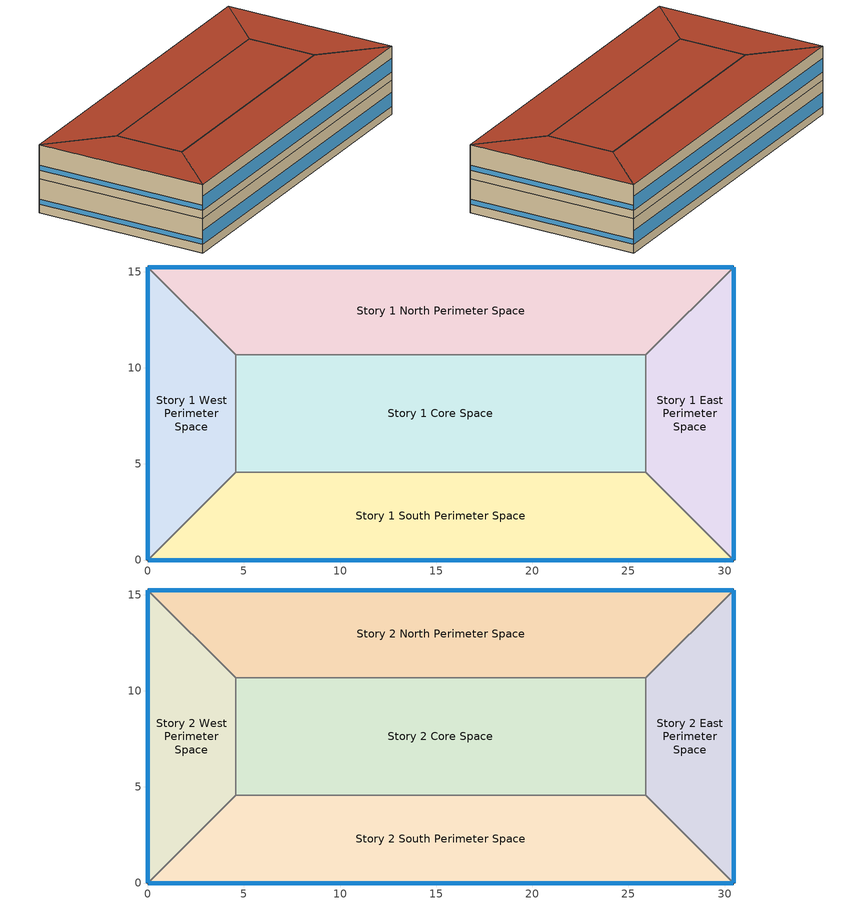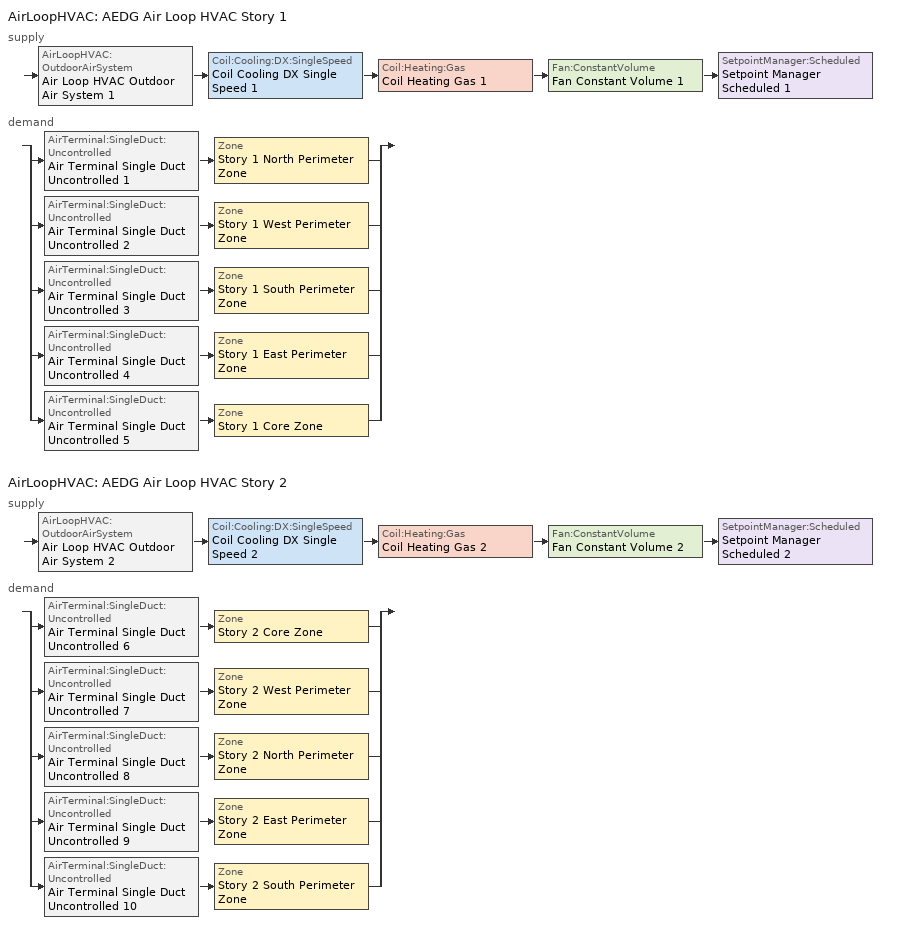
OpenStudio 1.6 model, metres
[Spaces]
Story 1 West Perimeter Space
 floor ground: 0,0 0,15.24 4.57,10.67 4.57,4.57 z0
 wall outside: 0,15.24 0,0 z0:3.05
 wall to Story 1 North Perimeter Space: 4.57,10.67 0,15.24 z0:3.05
 wall to Story 1 Core Space: 4.57,4.57 4.57,10.67 z0:3.05
 wall to Story 1 South Perimeter Space: 0,0 4.57,4.57 z0:3.05
 window: 0,15.21 0,0.03 z0.76:1.22
Story 1 North Perimeter Space
 floor ground: 0,15.24 30.48,15.24 25.91,10.67 4.57,10.67 z0
 wall outside: 30.48,15.24 0,15.24 z0:3.05
 wall to Story 1 East Perimeter Space: 25.91,10.67 30.48,15.24 z0:3.05
 wall to Story 1 Core Space: 4.57,10.67 25.91,10.67 z0:3.05
 window: 30.45,15.24 0.03,15.24 z0.76:1.98
Story 1 East Perimeter Space
 floor ground: 30.48,15.24 30.48,0 25.91,4.57 25.91,10.67 z0
 wall outside: 30.48,0 30.48,15.24 z0:3.05
 wall to Story 1 South Perimeter Space: 25.91,4.57 30.48,0 z0:3.05
 wall to Story 1 Core Space: 25.91,10.67 25.91,4.57 z0:3.05
 window: 30.48,0.03 30.48,15.21 z0.76:1.22
Story 1 South Perimeter Space
 floor ground: 30.48,0 0,0 4.57,4.57 25.91,4.57 z0
 wall outside: 0,0 30.48,0 z0:3.05
 wall to Story 1 Core Space: 25.91,4.57 4.57,4.57 z0:3.05
 window: 0.03,0 30.45,0 z0.76:1.98
Story 1 Core Space
 floor ground: 4.57,4.57 4.57,10.67 25.91,10.67 25.91,4.57 z0
Story 2 West Perimeter Space
 floor to Story 1 West Perimeter Space: 0,0 0,15.24 4.57,10.67 4.57,4.57 z3.05
 wall outside: 0,15.24 0,0 z3.05:6.1
 wall to Story 2 North Perimeter Space: 4.57,10.67 0,15.24 z3.05:6.1
 wall to Story 2 Core Space: 4.57,4.57 4.57,10.67 z3.05:6.1
 wall to Story 2 South Perimeter Space: 0,0 4.57,4.57 z3.05:6.1
 window: 0,15.21 0,0.03 z3.81:4.27
 roof outside: 4.57,4.57 4.57,10.67 0,15.24 0,0 z6.1
Story 2 North Perimeter Space
 floor to Story 1 North Perimeter Space: 0,15.24 30.48,15.24 25.91,10.67 4.57,10.67 z3.05
 wall outside: 30.48,15.24 0,15.24 z3.05:6.1
 wall to Story 2 East Perimeter Space: 25.91,10.67 30.48,15.24 z3.05:6.1
 wall to Story 2 Core Space: 4.57,10.67 25.91,10.67 z3.05:6.1
 window: 30.45,15.24 0.03,15.24 z3.81:5.03
 roof outside: 4.57,10.67 25.91,10.67 30.48,15.24 0,15.24 z6.1
Story 2 East Perimeter Space
 floor to Story 1 East Perimeter Space: 30.48,15.24 30.48,0 25.91,4.57 25.91,10.67 z3.05
 wall outside: 30.48,0 30.48,15.24 z3.05:6.1
 wall to Story 2 South Perimeter Space: 25.91,4.57 30.48,0 z3.05:6.1
 wall to Story 2 Core Space: 25.91,10.67 25.91,4.57 z3.05:6.1
 window: 30.48,0.03 30.48,15.21 z3.81:4.27
 roof outside: 25.91,10.67 25.91,4.57 30.48,0 30.48,15.24 z6.1
Story 2 South Perimeter Space
 floor to Story 1 South Perimeter Space: 30.48,0 0,0 4.57,4.57 25.91,4.57 z3.05
 wall outside: 0,0 30.48,0 z3.05:6.1
 wall to Story 2 Core Space: 25.91,4.57 4.57,4.57 z3.05:6.1
 window: 0.03,0 30.45,0 z3.81:5.03
 roof outside: 25.91,4.57 4.57,4.57 0,0 30.48,0 z6.1
Story 2 Core Space
 floor to Story 1 Core Space: 4.57,4.57 4.57,10.67 25.91,10.67 25.91,4.57 z3.05
 roof outside: 25.91,4.57 25.91,10.67 4.57,10.67 4.57,4.57 z6.1
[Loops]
AirLoopHVAC 'AEDG Air Loop HVAC Story 1'
 supply: AirLoopHVAC:OutdoorAirSystem 'Air Loop HVAC Outdoor Air System 1' > Coil:Cooling:DX:SingleSpeed 'Coil Cooling DX Single Speed 1' > Coil:Heating:Gas 'Coil Heating Gas 1' > Fan:ConstantVolume 'Fan Constant Volume 1' > SetpointManager:Scheduled 'Setpoint Manager Scheduled 1'
 demand: split
  | AirTerminal:SingleDuct:Uncontrolled 'Air Terminal Single Duct Uncontrolled 1' > Zone 'Story 1 North Perimeter Zone'
  | AirTerminal:SingleDuct:Uncontrolled 'Air Terminal Single Duct Uncontrolled 2' > Zone 'Story 1 West Perimeter Zone'
  | AirTerminal:SingleDuct:Uncontrolled 'Air Terminal Single Duct Uncontrolled 3' > Zone 'Story 1 South Perimeter Zone'
  | AirTerminal:SingleDuct:Uncontrolled 'Air Terminal Single Duct Uncontrolled 4' > Zone 'Story 1 East Perimeter Zone'
  | AirTerminal:SingleDuct:Uncontrolled 'Air Terminal Single Duct Uncontrolled 5' > Zone 'Story 1 Core Zone'
AirLoopHVAC 'AEDG Air Loop HVAC Story 2'
 supply: AirLoopHVAC:OutdoorAirSystem 'Air Loop HVAC Outdoor Air System 2' > Coil:Cooling:DX:SingleSpeed 'Coil Cooling DX Single Speed 2' > Coil:Heating:Gas 'Coil Heating Gas 2' > Fan:ConstantVolume 'Fan Constant Volume 2' > SetpointManager:Scheduled 'Setpoint Manager Scheduled 2'
 demand: split
  | AirTerminal:SingleDuct:Uncontrolled 'Air Terminal Single Duct Uncontrolled 6' > Zone 'Story 2 Core Zone'
  | AirTerminal:SingleDuct:Uncontrolled 'Air Terminal Single Duct Uncontrolled 7' > Zone 'Story 2 West Perimeter Zone'
  | AirTerminal:SingleDuct:Uncontrolled 'Air Terminal Single Duct Uncontrolled 8' > Zone 'Story 2 North Perimeter Zone'
  | AirTerminal:SingleDuct:Uncontrolled 'Air Terminal Single Duct Uncontrolled 9' > Zone 'Story 2 East Perimeter Zone'
  | AirTerminal:SingleDuct:Uncontrolled 'Air Terminal Single Duct Uncontrolled 10' > Zone 'Story 2 South Perimeter Zone'
[ClimateZones]
Climate Zone Institution Name 1=ASHRAE; Climate Zone Document Name 1=ANSI/ASHRAE Standard 169; Climate Zone Document Year 1=2006; Climate Zone Institution Name 2=CEC; Climate Zone Document Name 2=California Climate Zone Descriptions; Climate Zone Document Year 2=1995
[Building]
Building 1: Space Type=DOE Ref 2004 - Office - OpenOffice; Default Construction Set=DOE Ref 2004 - CZ5 - Office
[Site]
Denver Intl Ap_CO_USA: Latitude {deg}=39.83; Longitude {deg}=-104.65; Time Zone {hr}=-7; Elevation {m}=1650
[Site:WaterMainsTemperature]
Calculation Method=Correlation; Annual Average Outdoor Air Temperature {C}=10.8; Maximum Difference In Monthly Average Outdoor Air Temperatures {deltaC}=23.2
[SizingPeriod:DesignDay] Barometric Pressure {Pa}=83011; Sky Clearness=0; Rain Indicator=0; Snow Indicator=0; Day of Month=21; Daylight Saving Time Indicator=0; Humidity Indicating Type=Wetbulb; Dry-Bulb Temperature Range Modifier Type=DefaultMultipliers
Name | Maximum Dry-Bulb Temperature {C} | Daily Dry-Bulb Temperature Range {deltaC} | Humidity Indicating Conditions at Maximum Dry-Bulb {BasedOnField A3} | Wind Speed {m/s} | Wind Direction {deg} | Month | Day Type | Solar Model Indicator | ASHRAE Taub | ASHRAE Taud
Denver Intl Ap Ann Clg .4% Condns DB=>MWB | 34.6 | 15.2 | 15.7 | 4.2 | 80 | 7 | SummerDesignDay | ASHRAETau | 0.424 | 2.012
Denver Intl Ap Ann Clg .4% Condns WB=>MDB | 27.3 | 15.2 | 18.3 | 4.2 | 80 | 7 | SummerDesignDay | ASHRAETau | 0.424 | 2.012
Denver Intl Ap Ann Htg 99.6% Condns DB | -17.4 | 0 | -17.4 | 3.3 | 160 | 12 | WinterDesignDay | ASHRAEClearSky
[DefaultConstructionSet]
DOE Ref 2004 - CZ5 - Office: Default Exterior Surface Constructions=Default Surface Constructions 1; Default Interior Surface Constructions=Default Surface Constructions 2; Default Ground Contact Surface Constructions=Default Surface Constructions 3; Default Exterior SubSurface Constructions=Default Sub Surface Constructions 1; Default Interior SubSurface Constructions=Default Sub Surface Constructions 2; Interior Partition Construction=Interior Partition
[DefaultSurfaceConstructions]
Name | Floor Construction | Wall Construction | Roof Ceiling Construction
Default Surface Constructions 1 | ExtSlabCarpet 4in ClimateZone 1-8 | ASHRAE 90.1-2004 ExtWall Mass ClimateZone 5 | ASHRAE 90.1-2004 ExtRoof IEAD ClimateZone 5-6
Default Surface Constructions 2 | Interior Floor | Interior Wall | Interior Ceiling
Default Surface Constructions 3 | ExtSlabCarpet 4in ClimateZone 1-8 | ExtSlabCarpet 4in ClimateZone 1-8 | ExtSlabCarpet 4in ClimateZone 1-8
[Construction]
ExtSlabCarpet 4in ClimateZone 1-8: MAT-CC05 4 HW CONCRETE, CP02 CARPET PAD
ASHRAE 90.1-2004 ExtWall Mass ClimateZone 5: 1IN Stucco, 8IN CONCRETE HW RefBldg, Mass NonRes Wall Insulation-1.43, 1/2IN Gypsum
ASHRAE 90.1-2004 ExtRoof IEAD ClimateZone 5-6: Roof Membrane, IEAD NonRes Roof Insulation-2.85, Metal Decking
Interior Floor: F16 Acoustic tile, F05 Ceiling air space resistance, M11 100mm lightweight concrete
Interior Wall: G01a 19mm gypsum board, F04 Wall air space resistance, G01a 19mm gypsum board
Interior Ceiling: M11 100mm lightweight concrete, F05 Ceiling air space resistance, F16 Acoustic tile
ASHRAE 90.1-2004 ExtWindow ClimateZone 4-6: Fixed Window 3.24/0.39/0.31
Exterior Door: F08 Metal surface, I01 25mm insulation board
Interior Window: Clear 3mm
Interior Door; Interior Partition: G05 25mm wood
[Material] Thermal Absorptance=0.9
Name | Roughness | Thickness {m} | Conductivity {W/m-K} | Density {kg/m3} | Specific Heat {J/kg-K} | Solar Absorptance | Visible Absorptance
MAT-CC05 4 HW CONCRETE | Rough | 0.1016 | 1.311 | 2240 | 836.8 | 0.85 | 0.85
1IN Stucco | Smooth | 0.0253 | 0.6918 | 1858 | 837 | 0.92 | 0.92
8IN CONCRETE HW RefBldg | Rough | 0.2032 | 1.311 | 2240 | 836.8 | 0.7 | 0.7
Mass NonRes Wall Insulation-1.43 | MediumRough | 0.0495495 | 0.049 | 265 | 836.8 | 0.7 | 0.7
1/2IN Gypsum | Smooth | 0.0127 | 0.16 | 784.9 | 830 | 0.4 | 0.4
Roof Membrane | VeryRough | 0.0095 | 0.16 | 1121.29 | 1460 | 0.7 | 0.7
IEAD NonRes Roof Insulation-2.85 | MediumRough | 0.127339 | 0.049 | 265 | 836.8 | 0.7 | 0.7
Metal Decking | MediumSmooth | 0.0015 | 45.006 | 7680 | 418.4 | 0.6 | 0.6
F16 Acoustic tile | MediumSmooth | 0.0191 | 0.06 | 368 | 590 | 0.3 | 0.3
M11 100mm lightweight concrete | MediumRough | 0.1016 | 0.53 | 1280 | 840 | 0.5 | 0.5
G01a 19mm gypsum board | MediumSmooth | 0.019 | 0.16 | 800 | 1090 | 0.4 | 0.4
F08 Metal surface | Smooth | 0.0008 | 45.28 | 7824 | 500 | 0.7 | 0.7
I01 25mm insulation board | MediumRough | 0.0254 | 0.03 | 43 | 1210 | 0.6 | 0.6
G05 25mm wood | MediumSmooth | 0.0254 | 0.15 | 608 | 1630 | 0.5 | 0.5
[Material:NoMass]
CP02 CARPET PAD: Roughness=Smooth; Thermal Resistance {m2-K/W}=0.1; Thermal Absorptance=0.9; Solar Absorptance=0.8; Visible Absorptance=0.8
[Material:AirGap]
Name | Thermal Resistance {m2-K/W}
F05 Ceiling air space resistance | 0.18
F04 Wall air space resistance | 0.15
[DefaultSubSurfaceConstructions]
Name | Fixed Window Construction | Operable Window Construction | Door Construction | Tubular Daylight Dome Construction | Tubular Daylight Diffuser Construction
Default Sub Surface Constructions 1 | ASHRAE 90.1-2004 ExtWindow ClimateZone 4-6 | ASHRAE 90.1-2004 ExtWindow ClimateZone 4-6 | Exterior Door | Interior Window | Interior Window
Default Sub Surface Constructions 2 | Interior Window | Interior Window | Interior Door
[WindowMaterial:SimpleGlazingSystem]
Fixed Window 3.24/0.39/0.31: U-Factor {W/m2-K}=3.23646; Solar Heat Gain Coefficient=0.39; Visible Transmittance=0.31
[WindowMaterial:Glazing]
Clear 3mm: Optical Data Type=SpectralAverage; Thickness {m}=0.003; Solar Transmittance at Normal Incidence=0.837; Front Side Solar Reflectance at Normal Incidence=0.075; Back Side Solar Reflectance at Normal Incidence=0; Visible Transmittance at Normal Incidence=0.898; Front Side Visible Reflectance at Normal Incidence=0.081; Back Side Visible Reflectance at Normal Incidence=0; Infrared Transmittance at Normal Incidence=0; Front Side Infrared Hemispherical Emissivity=0.84; Back Side Infrared Hemispherical Emissivity=0.84; Conductivity {W/m-K}=0.9; Dirt Correction Factor for Solar and Visible Transmittance=1; Solar Diffusing=No
[SpaceType]
DOE Ref 2004 - Office - OpenOffice: Default Schedule Set=DOE Ref 2004 - Office - OpenOffice Schedule Set; Design Specification Outdoor Air Object=DOE Ref 2004 - Office - OpenOffice Ventilation; Standards Building Type=Office; Standards Space Type=OpenOffice
[DefaultScheduleSet]
DOE Ref 2004 - Office - OpenOffice Schedule Set: Number of People Schedule=Office Work Occ; People Activity Level Schedule=Office Activity; Lighting Schedule=Office Bldg Light; Electric Equipment Schedule=Office Bldg Equip; Infiltration Schedule=Office Infil Quarter On
[Lights:Definition]
DOE Ref 2004 - Office - OpenOffice Lights Definition: Design Level Calculation Method=Watts/Area; Watts per Space Floor Area {W/m2}=11.8403
[Lights]
DOE Ref 2004 - Office - OpenOffice Lights: Lights Definition=DOE Ref 2004 - Office - OpenOffice Lights Definition; Space or SpaceType=DOE Ref 2004 - Office - OpenOffice
[DesignSpecification:OutdoorAir]
DOE Ref 2004 - Office - OpenOffice Ventilation: Outdoor Air Method=Sum; Outdoor Air Flow per Person {m3/s-person}=0.00943895
[People:Definition]
DOE Ref 2004 - Office - OpenOffice People Definition: Number of People Calculation Method=People/Area; People per Space Floor Area {person/m2}=0.0565105; Fraction Radiant=0.3
[People]
DOE Ref 2004 - Office - OpenOffice People: People Definition=DOE Ref 2004 - Office - OpenOffice People Definition; Space or SpaceType=DOE Ref 2004 - Office - OpenOffice
[SpaceInfiltration:DesignFlowRate]
DOE Ref 2004 - Office - OpenOffice Infiltration: Space or SpaceType=DOE Ref 2004 - Office - OpenOffice; Design Flow Rate Calculation Method=Flow/ExteriorArea; Flow per Exterior Surface Area {m3/s-m2}=0.00030226
[ElectricEquipment:Definition]
DOE Ref 2004 - Office - OpenOffice Electric Equipment Definition: Design Level Calculation Method=Watts/Area; Watts per Space Floor Area {W/m2}=10.3334
[ElectricEquipment]
DOE Ref 2004 - Office - OpenOffice Electric Equipment: Electric Equipment Definition=DOE Ref 2004 - Office - OpenOffice Electric Equipment Definition; Space or SpaceType=DOE Ref 2004 - Office - OpenOffice
[ThermostatSetpoint:DualSetpoint]
DOE Ref 2004 - Office - Elec/MechRoom Thermostat: Heating Setpoint Temperature Schedule=Medium Office HtgSetp; Cooling Setpoint Temperature Schedule=Medium Office ClgSetp
[BuildingStory] Nominal Floor to Floor Height {m}=3.048
Name | Nominal Z Coordinate {m}
Story 1 | 0
Story 2 | 3.048
[Space]
Name | Building Story | Thermal Zone
Story 1 West Perimeter Space | Story 1 | Story 1 West Perimeter Zone
Story 1 North Perimeter Space | Story 1 | Story 1 North Perimeter Zone
Story 1 East Perimeter Space | Story 1 | Story 1 East Perimeter Zone
Story 1 South Perimeter Space | Story 1 | Story 1 South Perimeter Zone
Story 1 Core Space | Story 1 | Story 1 Core Zone
Story 2 West Perimeter Space | Story 2 | Story 2 West Perimeter Zone
Story 2 North Perimeter Space | Story 2 | Story 2 North Perimeter Zone
Story 2 East Perimeter Space | Story 2 | Story 2 East Perimeter Zone
Story 2 South Perimeter Space | Story 2 | Story 2 South Perimeter Zone
Story 2 Core Space | Story 2 | Story 2 Core Zone
[ThermalZone] Thermostat=DOE Ref 2004 - Office - Elec/MechRoom Thermostat; Use Ideal Air Loads=No
Story 1 South Perimeter Zone; Story 2 East Perimeter Zone; Story 1 East Perimeter Zone; Story 1 North Perimeter Zone; Story 2 North Perimeter Zone; Story 1 Core Zone; Story 2 West Perimeter Zone; Story 1 West Perimeter Zone; Story 2 Core Zone; Story 2 South Perimeter Zone
[Sizing:Zone] Zone Cooling Design Supply Air Temperature {C}=14; Zone Heating Design Supply Air Temperature {C}=40; Zone Cooling Design Supply Air Humidity Ratio {kg-H2O/kg-air}=0.0085; Zone Heating Design Supply Air Humidity Ratio {kg-H2O/kg-air}=0.008; Cooling Design Air Flow Method=DesignDay; Heating Design Air Flow Method=DesignDay
Story 1 South Perimeter Zone; Story 2 East Perimeter Zone; Story 1 East Perimeter Zone; Story 1 North Perimeter Zone; Story 2 North Perimeter Zone; Story 1 Core Zone; Story 2 West Perimeter Zone; Story 1 West Perimeter Zone; Story 2 Core Zone; Story 2 South Perimeter Zone
[Zone equipment]
Story 1 South Perimeter Zone: Air Terminal Single Duct Uncontrolled 3, Zone HVAC Packaged Terminal Heat Pump 9
Story 2 East Perimeter Zone: Air Terminal Single Duct Uncontrolled 9, Zone HVAC Packaged Terminal Heat Pump 8
Story 1 East Perimeter Zone: Air Terminal Single Duct Uncontrolled 4, Zone HVAC Packaged Terminal Heat Pump 7
Story 1 North Perimeter Zone: Air Terminal Single Duct Uncontrolled 1, Zone HVAC Packaged Terminal Heat Pump 5
Story 2 North Perimeter Zone: Air Terminal Single Duct Uncontrolled 8, Zone HVAC Packaged Terminal Heat Pump 10
Story 1 Core Zone: Air Terminal Single Duct Uncontrolled 5, Zone HVAC Packaged Terminal Heat Pump 3
Story 2 West Perimeter Zone: Air Terminal Single Duct Uncontrolled 7, Zone HVAC Packaged Terminal Heat Pump 6
Story 1 West Perimeter Zone: Air Terminal Single Duct Uncontrolled 2, Zone HVAC Packaged Terminal Heat Pump 2
Story 2 Core Zone: Air Terminal Single Duct Uncontrolled 6, Zone HVAC Packaged Terminal Heat Pump 1
Story 2 South Perimeter Zone: Air Terminal Single Duct Uncontrolled 10, Zone HVAC Packaged Terminal Heat Pump 4
[AirLoopHVAC] Design Supply Air Flow Rate {m3/s}=AutoSize
AEDG Air Loop HVAC Story 1; AEDG Air Loop HVAC Story 2
[AvailabilityManager:Scheduled] Schedule=AEDG Office Ventilation Schedule
Availability Manager Scheduled 1; Availability Manager Scheduled 2
[Sizing:System] Type of Load to Size On=VentilationRequirement; Design Outdoor Air Flow Rate {m3/s}=Autosize; Minimum System Air Flow Ratio=1; Preheat Design Temperature {C}=7; Preheat Design Humidity Ratio {kg-H2O/kg-Air}=0.008; Precool Design Temperature {C}=12.8; Precool Design Humidity Ratio {kg-H2O/kg-Air}=0.008; Central Cooling Design Supply Air Temperature {C}=12.8; Central Heating Design Supply Air Temperature {C}=40; Sizing Option=NonCoincident; 100% Outdoor Air in Cooling=Yes; 100% Outdoor Air in Heating=Yes; Central Cooling Design Supply Air Humidity Ratio {kg-H2O/kg-Air}=0.0085; Central Heating Design Supply Air Humidity Ratio {kg-H2O/kg-Air}=0.008; Cooling Design Air Flow Method=DesignDay; Cooling Design Air Flow Rate {m3/s}=0; Heating Design Air Flow Method=DesignDay; Heating Design Air Flow Rate {m3/s}=0; System Outdoor Air Method=VentilationRateProcedure
AEDG Air Loop HVAC Story 1; AEDG Air Loop HVAC Story 2
[Fan:ConstantVolume] Availability Schedule=Always On Discrete; Fan Efficiency=0.6; Pressure Rise {Pa}=500; Maximum Flow Rate {m3/s}=autosize; Motor Efficiency=0.9; Motor In Airstream Fraction=1
Fan Constant Volume 1; Fan Constant Volume 2
[Coil:Heating:Gas] Availability Schedule=Always On Discrete; Gas Burner Efficiency=0.8; Nominal Capacity {W}=AutoSize; Parasitic Electric Load {W}=0; Parasitic Gas Load {W}=0
Coil Heating Gas 1; Coil Heating Gas 2
[Coil:Cooling:DX:SingleSpeed] Availability Schedule=Always On Discrete; Rated Total Cooling Capacity {W}=autosize; Rated Sensible Heat Ratio=autosize; Rated COP {W/W}=4; Rated Air Flow Rate {m3/s}=autosize; Rated Evaporator Fan Power Per Volume Flow Rate {W/(m3/s)}=773.3; Condenser Type=AirCooled; Evaporative Condenser Effectiveness=0; Evaporative Condenser Air Flow Rate {m3/s}=Autosize; Evaporative Condenser Pump Rated Power Consumption {W}=Autosize; Crankcase Heater Capacity {W}=0; Maximum Outdoor Dry-Bulb Temperature for Crankcase Heater Operation {C}=0; Basin Heater Capacity {W/K}=0; Basin Heater Setpoint Temperature {C}=10
Name | Total Cooling Capacity Function of Temperature Curve | Total Cooling Capacity Function of Flow Fraction Curve | Energy Input Ratio Function of Temperature Curve | Energy Input Ratio Function of Flow Fraction Curve | Part Load Fraction Correlation Curve
Coil Cooling DX Single Speed 1 | Curve Biquadratic 1 | Curve Quadratic 1 | Curve Biquadratic 2 | Curve Quadratic 2 | Curve Quadratic 3
Coil Cooling DX Single Speed 2 | Curve Biquadratic 3 | Curve Quadratic 4 | Curve Biquadratic 4 | Curve Quadratic 5 | Curve Quadratic 6
Coil Cooling DX Single Speed 3 | Curve Biquadratic 5 | Curve Quadratic 9 | Curve Biquadratic 6 | Curve Quadratic 10 | Curve Quadratic 11
Coil Cooling DX Single Speed 4 | Curve Biquadratic 7 | Curve Quadratic 14 | Curve Biquadratic 8 | Curve Quadratic 15 | Curve Quadratic 16
Coil Cooling DX Single Speed 5 | Curve Biquadratic 9 | Curve Quadratic 19 | Curve Biquadratic 10 | Curve Quadratic 20 | Curve Quadratic 21
Coil Cooling DX Single Speed 6 | Curve Biquadratic 11 | Curve Quadratic 24 | Curve Biquadratic 12 | Curve Quadratic 25 | Curve Quadratic 26
Coil Cooling DX Single Speed 7 | Curve Biquadratic 13 | Curve Quadratic 29 | Curve Biquadratic 14 | Curve Quadratic 30 | Curve Quadratic 31
Coil Cooling DX Single Speed 8 | Curve Biquadratic 15 | Curve Quadratic 34 | Curve Biquadratic 16 | Curve Quadratic 35 | Curve Quadratic 36
Coil Cooling DX Single Speed 9 | Curve Biquadratic 17 | Curve Quadratic 39 | Curve Biquadratic 18 | Curve Quadratic 40 | Curve Quadratic 41
Coil Cooling DX Single Speed 10 | Curve Biquadratic 19 | Curve Quadratic 44 | Curve Biquadratic 20 | Curve Quadratic 45 | Curve Quadratic 46
Coil Cooling DX Single Speed 11 | Curve Biquadratic 21 | Curve Quadratic 49 | Curve Biquadratic 22 | Curve Quadratic 50 | Curve Quadratic 51
Coil Cooling DX Single Speed 12 | Curve Biquadratic 23 | Curve Quadratic 54 | Curve Biquadratic 24 | Curve Quadratic 55 | Curve Quadratic 56
[Controller:OutdoorAir] Minimum Outdoor Air Flow Rate {m3/s}=autosize; Maximum Outdoor Air Flow Rate {m3/s}=autosize; Economizer Control Type=NoEconomizer; Economizer Control Action Type=ModulateFlow; Economizer Maximum Limit Dry-Bulb Temperature {C}=28; Economizer Maximum Limit Enthalpy {J/kg}=64000; Economizer Minimum Limit Dry-Bulb Temperature {C}=-100; Lockout Type=NoLockout; Minimum Limit Type=FixedMinimum; Minimum Fraction of Outdoor Air Schedule=Always On Discrete; Maximum Fraction of Outdoor Air Schedule=Always On Discrete; High Humidity Control=No; Heat Recovery Bypass Control Type=BypassWhenOAFlowGreaterThanMinimum
Name | Controller Mechanical Ventilation
Controller Outdoor Air 1 | Controller Mechanical Ventilation 1
Controller Outdoor Air 2 | Controller Mechanical Ventilation 2
[Controller:MechanicalVentilation] Availability Schedule=Always On Discrete; System Outdoor Air Method=ZoneSum
Controller Mechanical Ventilation 1; Controller Mechanical Ventilation 2
[AirLoopHVAC:OutdoorAirSystem]
Name | Controller
Air Loop HVAC Outdoor Air System 1 | Controller Outdoor Air 1
Air Loop HVAC Outdoor Air System 2 | Controller Outdoor Air 2
[HeatExchanger:AirToAir:SensibleAndLatent] Availability Schedule=Always On Discrete; Nominal Supply Air Flow Rate {m3/s}=autosize; Sensible Effectiveness at 100% Heating Air Flow=0.75; Latent Effectiveness at 100% Heating Air Flow=0.69; Sensible Effectiveness at 75% Heating Air Flow=0.75; Latent Effectiveness at 75% Heating Air Flow=0.69; Sensible Effectiveness at 100% Cooling Air Flow=0.75; Latent Effectiveness at 100% Cooling Air Flow=0.69; Sensible Effectiveness at 75% Cooling Air Flow=0.75; Latent Effectiveness at 75% Cooling Air Flow=0.69; Nominal Electric Power {W}=0; Supply Air Outlet Temperature Control=Yes; Heat Exchanger Type=Plate; Frost Control Type=ExhaustOnly; Threshold Temperature {C}=-12.2; Initial Defrost Time Fraction=0.167; Rate of Defrost Time Fraction Increase {1/K}=0.024; Economizer Lockout=No
Heat Exchanger Air To Air Sensible And Latent 1; Heat Exchanger Air To Air Sensible And Latent 2
[SetpointManager:Scheduled] Control Variable=Temperature; Schedule=AEDG DOAS Temperature Setpoint Schedule
Setpoint Manager Scheduled 1; Setpoint Manager Scheduled 2
[AirTerminal:SingleDuct:Uncontrolled] Availability Schedule=Always On Discrete; Maximum Air Flow Rate {m3/s}=AutoSize
Air Terminal Single Duct Uncontrolled 1; Air Terminal Single Duct Uncontrolled 2; Air Terminal Single Duct Uncontrolled 3; Air Terminal Single Duct Uncontrolled 4; Air Terminal Single Duct Uncontrolled 5; Air Terminal Single Duct Uncontrolled 6; Air Terminal Single Duct Uncontrolled 7; Air Terminal Single Duct Uncontrolled 8; Air Terminal Single Duct Uncontrolled 9; Air Terminal Single Duct Uncontrolled 10
[Fan:OnOff] Availability Schedule=Always On Discrete; Fan Efficiency=0.5; Pressure Rise {Pa}=75; Maximum Flow Rate {m3/s}=autosize; Motor Efficiency=0.9; Motor In Airstream Fraction=1
Name | Fan Power Ratio Function of Speed Ratio Curve | Fan Efficiency Ratio Function of Speed Ratio Curve
Fan On Off 1 | Fan On Off Power Curve | Fan On Off Efficiency Curve
Fan On Off 2 | Fan On Off Power Curve 1 | Fan On Off Efficiency Curve 1
Fan On Off 3 | Fan On Off Power Curve 2 | Fan On Off Efficiency Curve 2
Fan On Off 4 | Fan On Off Power Curve 3 | Fan On Off Efficiency Curve 3
Fan On Off 5 | Fan On Off Power Curve 4 | Fan On Off Efficiency Curve 4
Fan On Off 6 | Fan On Off Power Curve 5 | Fan On Off Efficiency Curve 5
Fan On Off 7 | Fan On Off Power Curve 6 | Fan On Off Efficiency Curve 6
Fan On Off 8 | Fan On Off Power Curve 7 | Fan On Off Efficiency Curve 7
Fan On Off 9 | Fan On Off Power Curve 8 | Fan On Off Efficiency Curve 8
Fan On Off 10 | Fan On Off Power Curve 9 | Fan On Off Efficiency Curve 9
[Coil:Heating:DX:SingleSpeed] Availability Schedule=Always On Discrete; Rated Total Heating Capacity {W}=Autosize; Rated COP {W/W}=3.4; Rated Air Flow Rate {m3/s}=Autosize; Crankcase Heater Capacity {W}=200; Maximum Outdoor Dry-Bulb Temperature for Crankcase Heater Operation {C}=8; Defrost Strategy=Resistive; Defrost Control=Timed; Defrost Time Period Fraction=0.166667; Resistive Defrost Heater Capacity {W}=Autosize
Name | Total Heating Capacity Function of Temperature Curve | Total Heating Capacity Function of Flow Fraction Curve | Energy Input Ratio Function of Temperature Curve | Energy Input Ratio Function of Flow Fraction Curve | Part Load Fraction Correlation Curve
Coil Heating DX Single Speed 1 | Curve Cubic 1 | Curve Cubic 2 | Curve Cubic 3 | Curve Quadratic 7 | Curve Quadratic 8
Coil Heating DX Single Speed 2 | Curve Cubic 4 | Curve Cubic 5 | Curve Cubic 6 | Curve Quadratic 12 | Curve Quadratic 13
Coil Heating DX Single Speed 3 | Curve Cubic 7 | Curve Cubic 8 | Curve Cubic 9 | Curve Quadratic 17 | Curve Quadratic 18
Coil Heating DX Single Speed 4 | Curve Cubic 10 | Curve Cubic 11 | Curve Cubic 12 | Curve Quadratic 22 | Curve Quadratic 23
Coil Heating DX Single Speed 5 | Curve Cubic 13 | Curve Cubic 14 | Curve Cubic 15 | Curve Quadratic 27 | Curve Quadratic 28
Coil Heating DX Single Speed 6 | Curve Cubic 16 | Curve Cubic 17 | Curve Cubic 18 | Curve Quadratic 32 | Curve Quadratic 33
Coil Heating DX Single Speed 7 | Curve Cubic 19 | Curve Cubic 20 | Curve Cubic 21 | Curve Quadratic 37 | Curve Quadratic 38
Coil Heating DX Single Speed 8 | Curve Cubic 22 | Curve Cubic 23 | Curve Cubic 24 | Curve Quadratic 42 | Curve Quadratic 43
Coil Heating DX Single Speed 9 | Curve Cubic 25 | Curve Cubic 26 | Curve Cubic 27 | Curve Quadratic 47 | Curve Quadratic 48
Coil Heating DX Single Speed 10 | Curve Cubic 28 | Curve Cubic 29 | Curve Cubic 30 | Curve Quadratic 52 | Curve Quadratic 53
[Coil:Heating:Electric] Availability Schedule=Always On Discrete
Coil Heating Electric 1; Coil Heating Electric 2; Coil Heating Electric 3; Coil Heating Electric 4; Coil Heating Electric 5; Coil Heating Electric 6; Coil Heating Electric 7; Coil Heating Electric 8; Coil Heating Electric 9; Coil Heating Electric 10
[ZoneHVAC:PackagedTerminalHeatPump] Availability Schedule=Always On Discrete; Supply Air Flow Rate During Cooling Operation {m3/s}=Autosize; Supply Air Flow Rate During Heating Operation {m3/s}=Autosize; Supply Air Flow Rate When No Cooling or Heating is Needed {m3/s}=0; Outdoor Air Flow Rate During Cooling Operation {m3/s}=0; Outdoor Air Flow Rate During Heating Operation {m3/s}=0; Outdoor Air Flow Rate When No Cooling or Heating is Needed {m3/s}=0; Maximum Supply Air Temperature from Supplemental Heater {C}=Autosize
Name | Supply Air Fan | Heating Coil | Cooling Coil | Supplemental Heating Coil
Zone HVAC Packaged Terminal Heat Pump 1 | Fan On Off 1 | Coil Heating DX Single Speed 1 | Coil Cooling DX Single Speed 3 | Coil Heating Electric 1
Zone HVAC Packaged Terminal Heat Pump 2 | Fan On Off 2 | Coil Heating DX Single Speed 2 | Coil Cooling DX Single Speed 4 | Coil Heating Electric 2
Zone HVAC Packaged Terminal Heat Pump 3 | Fan On Off 3 | Coil Heating DX Single Speed 3 | Coil Cooling DX Single Speed 5 | Coil Heating Electric 3
Zone HVAC Packaged Terminal Heat Pump 4 | Fan On Off 4 | Coil Heating DX Single Speed 4 | Coil Cooling DX Single Speed 6 | Coil Heating Electric 4
Zone HVAC Packaged Terminal Heat Pump 5 | Fan On Off 5 | Coil Heating DX Single Speed 5 | Coil Cooling DX Single Speed 7 | Coil Heating Electric 5
Zone HVAC Packaged Terminal Heat Pump 6 | Fan On Off 6 | Coil Heating DX Single Speed 6 | Coil Cooling DX Single Speed 8 | Coil Heating Electric 6
Zone HVAC Packaged Terminal Heat Pump 7 | Fan On Off 7 | Coil Heating DX Single Speed 7 | Coil Cooling DX Single Speed 9 | Coil Heating Electric 7
Zone HVAC Packaged Terminal Heat Pump 8 | Fan On Off 8 | Coil Heating DX Single Speed 8 | Coil Cooling DX Single Speed 10 | Coil Heating Electric 8
Zone HVAC Packaged Terminal Heat Pump 9 | Fan On Off 9 | Coil Heating DX Single Speed 9 | Coil Cooling DX Single Speed 11 | Coil Heating Electric 9
Zone HVAC Packaged Terminal Heat Pump 10 | Fan On Off 10 | Coil Heating DX Single Speed 10 | Coil Cooling DX Single Speed 12 | Coil Heating Electric 10
[Schedule:Ruleset]
Name | Default Day Schedule | Summer Design Day Schedule | Winter Design Day Schedule
Office Bldg Light | Office Bldg Light Default Schedule | Office Bldg Light Summer Design Day | Office Bldg Light Winter Design Day
Office Activity | Office Activity Default Schedule | Office Activity Summer Design Day | Office Activity Winter Design Day
Office Infil Quarter On | Office Infil Quarter On Default Schedule | Office Infil Quarter On Summer Design Day | Office Infil Quarter On Winter Design Day
Office Bldg Equip | Office Bldg Equip Default Schedule | Office Bldg Equip Summer Design Day | Office Bldg Equip Winter Design Day
Medium Office HtgSetp | Medium Office HtgSetp Default Schedule | Medium Office HtgSetp Summer Design Day | Medium Office HtgSetp Winter Design Day
Medium Office ClgSetp | Medium Office ClgSetp Default Schedule | Medium Office ClgSetp Summer Design Day | Medium Office ClgSetp Winter Design Day
Office Work Occ | Office Bldg Occ Default Schedule | Office Bldg Occ Summer Design Day | Office Bldg Occ Winter Design Day
AEDG Office Ventilation Schedule | AEDG Office Ventilation Schedule Weekday | AEDG Office Ventilation Schedule Summer Design Day | AEDG Office Ventilation Schedule Winter Design Day
AEDG DOAS Temperature Setpoint Schedule | AEDG DOAS Temperature Setpoint Schedule All Days
[Schedule:Day]
Office Bldg Light Default Schedule: 5, 0, 0.05, 7, 0, 0.1, 8, 0, 0.3, 17, 0, 0.9, 18, 0, 0.7, 20, 0, 0.5, 22, 0, 0.3, 23, 0, 0.1, 24, 0, 0.05
Office Bldg Light Summer Design Day; Office Infil Quarter On Rule 1 Day Schedule; Office Bldg Equip Summer Design Day; AEDG Office Ventilation Schedule Winter Design Day; AEDG Office Ventilation Schedule Summer Design Day: 24, 0, 1
Office Bldg Light Winter Design Day; Office Bldg Equip Winter Design Day; Office Bldg Occ Winter Design Day; Office Bldg Occ Rule 1 Day Schedule; AEDG Office Ventilation Schedule Sunday: 24, 0, 0
Office Bldg Light Rule 1 Day Schedule: 24, 0, 0.05
Office Bldg Light Rule 2 Day Schedule: 6, 0, 0.05, 8, 0, 0.1, 14, 0, 0.5, 17, 0, 0.15, 24, 0, 0.05
Office Activity Default Schedule; Office Activity Summer Design Day; Office Activity Winter Design Day: 24, 0, 132
Office Infil Quarter On Default Schedule; Office Infil Quarter On Summer Design Day: 6, 0, 1, 22, 0, 0.25, 24, 0, 1
Office Infil Quarter On Winter Design Day; Office Infil Quarter On Rule 2 Day Schedule: 6, 0, 1, 18, 0, 0.25, 24, 0, 1
Office Bldg Equip Default Schedule: 8, 0, 0.4, 12, 0, 0.9, 13, 0, 0.8, 17, 0, 0.9, 18, 0, 0.8, 20, 0, 0.6, 22, 0, 0.5, 24, 0, 0.4
Office Bldg Equip Rule 1 Day Schedule: 24, 0, 0.3
Office Bldg Equip Rule 2 Day Schedule: 6, 0, 0.3, 8, 0, 0.4, 14, 0, 0.5, 17, 0, 0.35, 24, 0, 0.3
Medium Office HtgSetp Default Schedule: 6, 0, 15.6, 22, 0, 21, 24, 0, 15.6
Medium Office HtgSetp Summer Design Day; Medium Office HtgSetp Rule 1 Day Schedule: 24, 0, 15.6
Medium Office HtgSetp Winter Design Day: 24, 0, 21
Medium Office HtgSetp Rule 2 Day Schedule: 6, 0, 15.6, 18, 0, 21, 24, 0, 15.6
Medium Office ClgSetp Default Schedule; Medium Office ClgSetp Summer Design Day: 6, 0, 26.7, 22, 0, 24, 24, 0, 26.7
Medium Office ClgSetp Winter Design Day; Medium Office ClgSetp Rule 1 Day Schedule: 24, 0, 26.7
Medium Office ClgSetp Rule 2 Day Schedule: 6, 0, 26.7, 18, 0, 24, 24, 0, 26.7
Office Bldg Occ Default Schedule: 6, 0, 0, 7, 0, 0.1, 8, 0, 0.2, 12, 0, 0.85, 13, 0, 0.5, 17, 0, 0.85, 18, 0, 0.7, 20, 0, 0.4, 22, 0, 0.1, 24, 0, 0.05
Office Bldg Occ Summer Design Day: 6, 0, 0, 22, 0, 1, 24, 0, 0.05
Office Bldg Occ Rule 2 Day Schedule: 6, 0, 0, 8, 0, 0.1, 14, 0, 0.4, 17, 0, 0.1, 24, 0, 0
AEDG Office Ventilation Schedule Weekday: 7, 0, 0, 22, 0, 1, 24, 0, 0
AEDG Office Ventilation Schedule Saturday: 7, 0, 0, 18, 0, 1, 24, 0, 0
AEDG DOAS Temperature Setpoint Schedule All Days: 24, 0, 20
[Schedule:Rule] Date Specification Type=DateRange; Start Month=1; Start Day=1; End Month=12; End Day=31
Name | Schedule Ruleset | Rule Order | Day Schedule | Apply Sunday | Apply Monday | Apply Tuesday | Apply Wednesday | Apply Thursday | Apply Friday | Apply Saturday
Office Bldg Light Rule 1 | Office Bldg Light | 0 | Office Bldg Light Rule 1 Day Schedule | Yes | No | No | No | No | No | No
Office Bldg Light Rule 2 | Office Bldg Light | 1 | Office Bldg Light Rule 2 Day Schedule | No | No | No | No | No | No | Yes
Office Infil Quarter On Rule 1 | Office Infil Quarter On | 0 | Office Infil Quarter On Rule 1 Day Schedule | Yes | No | No | No | No | No | No
Office Infil Quarter On Rule 2 | Office Infil Quarter On | 1 | Office Infil Quarter On Rule 2 Day Schedule | No | No | No | No | No | No | Yes
Office Bldg Equip Rule 1 | Office Bldg Equip | 0 | Office Bldg Equip Rule 1 Day Schedule | Yes | No | No | No | No | No | No
Office Bldg Equip Rule 2 | Office Bldg Equip | 1 | Office Bldg Equip Rule 2 Day Schedule | No | No | No | No | No | No | Yes
Medium Office HtgSetp Rule 1 | Medium Office HtgSetp | 0 | Medium Office HtgSetp Rule 1 Day Schedule | Yes | No | No | No | No | No | No
Medium Office HtgSetp Rule 2 | Medium Office HtgSetp | 1 | Medium Office HtgSetp Rule 2 Day Schedule | No | No | No | No | No | No | Yes
Medium Office ClgSetp Rule 1 | Medium Office ClgSetp | 0 | Medium Office ClgSetp Rule 1 Day Schedule | Yes | No | No | No | No | No | No
Medium Office ClgSetp Rule 2 | Medium Office ClgSetp | 1 | Medium Office ClgSetp Rule 2 Day Schedule | No | No | No | No | No | No | Yes
Office Work Occ Rule 1 | Office Work Occ | 0 | Office Bldg Occ Rule 1 Day Schedule | Yes | No | No | No | No | No | No
Office Work Occ Rule 2 | Office Work Occ | 1 | Office Bldg Occ Rule 2 Day Schedule | No | No | No | No | No | No | Yes
AEDG Office Ventilation Schedule Saturday Rule | AEDG Office Ventilation Schedule | 1 | AEDG Office Ventilation Schedule Saturday |  |  |  |  |  |  | Yes
AEDG Office Ventilation Schedule Sunday Rule | AEDG Office Ventilation Schedule | 0 | AEDG Office Ventilation Schedule Sunday | Yes
[Schedule:Constant]
Always On Discrete: Value=1
[Curve:Biquadratic] Minimum Value of x {BasedOnField A2}=17; Maximum Value of x {BasedOnField A2}=22; Minimum Value of y {BasedOnField A3}=13; Maximum Value of y {BasedOnField A3}=46
Name | Coefficient1 Constant | Coefficient2 x | Coefficient3 x**2 | Coefficient4 y | Coefficient5 y**2 | Coefficient6 x*y
Curve Biquadratic 1; Curve Biquadratic 3 | 0.42415 | 0.04426 | -0.00042 | 0.00333 | -8e-005 | -0.00021
Curve Biquadratic 2; Curve Biquadratic 4 | 1.23649 | -0.02431 | 0.00057 | -0.01434 | 0.00063 | -0.00038
Curve Biquadratic 5; Curve Biquadratic 7; Curve Biquadratic 9; Curve Biquadratic 11; Curve Biquadratic 13; Curve Biquadratic 15; Curve Biquadratic 17; Curve Biquadratic 19; Curve Biquadratic 21; Curve Biquadratic 23 | 0.942588 | 0.00954335 | 0.0018423 | -0.0110427 | 5.249e-06 | -9.72e-06
Curve Biquadratic 6; Curve Biquadratic 8; Curve Biquadratic 10; Curve Biquadratic 12; Curve Biquadratic 14; Curve Biquadratic 16; Curve Biquadratic 18; Curve Biquadratic 20; Curve Biquadratic 22; Curve Biquadratic 24 | 0.342414 | 0.034885 | -0.0006237 | 0.00497722 | 0.000437951 | -0.000728028
[Curve:Quadratic]
Name | Coefficient1 Constant | Coefficient2 x | Coefficient3 x**2 | Minimum Value of x {BasedOnField A2} | Maximum Value of x {BasedOnField A2}
Curve Quadratic 1; Curve Quadratic 4 | 0.77136 | 0.34053 | -0.11088 | 0.75918 | 1.13877
Curve Quadratic 2; Curve Quadratic 5 | 1.2055 | -0.32953 | 0.12308 | 0.75918 | 1.13877
Curve Quadratic 3; Curve Quadratic 6 | 0.771 | 0.229 | 0 | 0 | 1
Curve Quadratic 7; Curve Quadratic 12; Curve Quadratic 17; Curve Quadratic 22; Curve Quadratic 27; Curve Quadratic 32; Curve Quadratic 37; Curve Quadratic 42; Curve Quadratic 47; Curve Quadratic 52 | 1.3824 | -0.4336 | 0.0512 | 0 | 1
Curve Quadratic 8; Curve Quadratic 11; Curve Quadratic 13; Curve Quadratic 16; Curve Quadratic 18; Curve Quadratic 21; Curve Quadratic 23; Curve Quadratic 26; Curve Quadratic 28; Curve Quadratic 31; Curve Quadratic 33; Curve Quadratic 36; Curve Quadratic 38; Curve Quadratic 41; Curve Quadratic 43; Curve Quadratic 46; Curve Quadratic 48; Curve Quadratic 51; Curve Quadratic 53; Curve Quadratic 56 | 0.75 | 0.25 | 0 | 0 | 1
Curve Quadratic 9; Curve Quadratic 14; Curve Quadratic 19; Curve Quadratic 24; Curve Quadratic 29; Curve Quadratic 34; Curve Quadratic 39; Curve Quadratic 44; Curve Quadratic 49; Curve Quadratic 54 | 0.718954 | 0.435436 | -0.154193 | 0.75 | 1.25
Curve Quadratic 10; Curve Quadratic 15; Curve Quadratic 20; Curve Quadratic 25; Curve Quadratic 30; Curve Quadratic 35; Curve Quadratic 40; Curve Quadratic 45; Curve Quadratic 50; Curve Quadratic 55 | 1.1552 | -0.1808 | 0.0256 | 0.5 | 1.5
[Curve:Exponent] Coefficient1 Constant=1; Coefficient2 Constant=0; Coefficient3 Constant=0; Minimum Value of x {BasedOnField A2}=0; Maximum Value of x {BasedOnField A2}=1
Fan On Off Power Curve; Fan On Off Power Curve 1; Fan On Off Power Curve 2; Fan On Off Power Curve 3; Fan On Off Power Curve 4; Fan On Off Power Curve 5; Fan On Off Power Curve 6; Fan On Off Power Curve 7; Fan On Off Power Curve 8; Fan On Off Power Curve 9
[Curve:Cubic]
Name | Coefficient1 Constant | Coefficient2 x | Coefficient3 x**2 | Coefficient4 x**3 | Minimum Value of x {BasedOnField A2} | Maximum Value of x {BasedOnField A2}
Fan On Off Efficiency Curve; Fan On Off Efficiency Curve 1; Fan On Off Efficiency Curve 2; Fan On Off Efficiency Curve 3; Fan On Off Efficiency Curve 4; Fan On Off Efficiency Curve 5; Fan On Off Efficiency Curve 6; Fan On Off Efficiency Curve 7; Fan On Off Efficiency Curve 8; Fan On Off Efficiency Curve 9 | 1 | 0 | 0 | 0 | 0 | 1
Curve Cubic 1; Curve Cubic 4; Curve Cubic 7; Curve Cubic 10; Curve Cubic 13; Curve Cubic 16; Curve Cubic 19; Curve Cubic 22; Curve Cubic 25; Curve Cubic 28 | 0.758746 | 0.027626 | 0.000148716 | 3.4992e-06 | -20 | 20
Curve Cubic 2; Curve Cubic 5; Curve Cubic 8; Curve Cubic 11; Curve Cubic 14; Curve Cubic 17; Curve Cubic 20; Curve Cubic 23; Curve Cubic 26; Curve Cubic 29 | 0.84 | 0.16 | 0 | 0 | 0.5 | 1.5
Curve Cubic 3; Curve Cubic 6; Curve Cubic 9; Curve Cubic 12; Curve Cubic 15; Curve Cubic 18; Curve Cubic 21; Curve Cubic 24; Curve Cubic 27; Curve Cubic 30 | 1.19248 | -0.0300438 | 0.00103745 | -2.3328e-05 | -20 | 20
